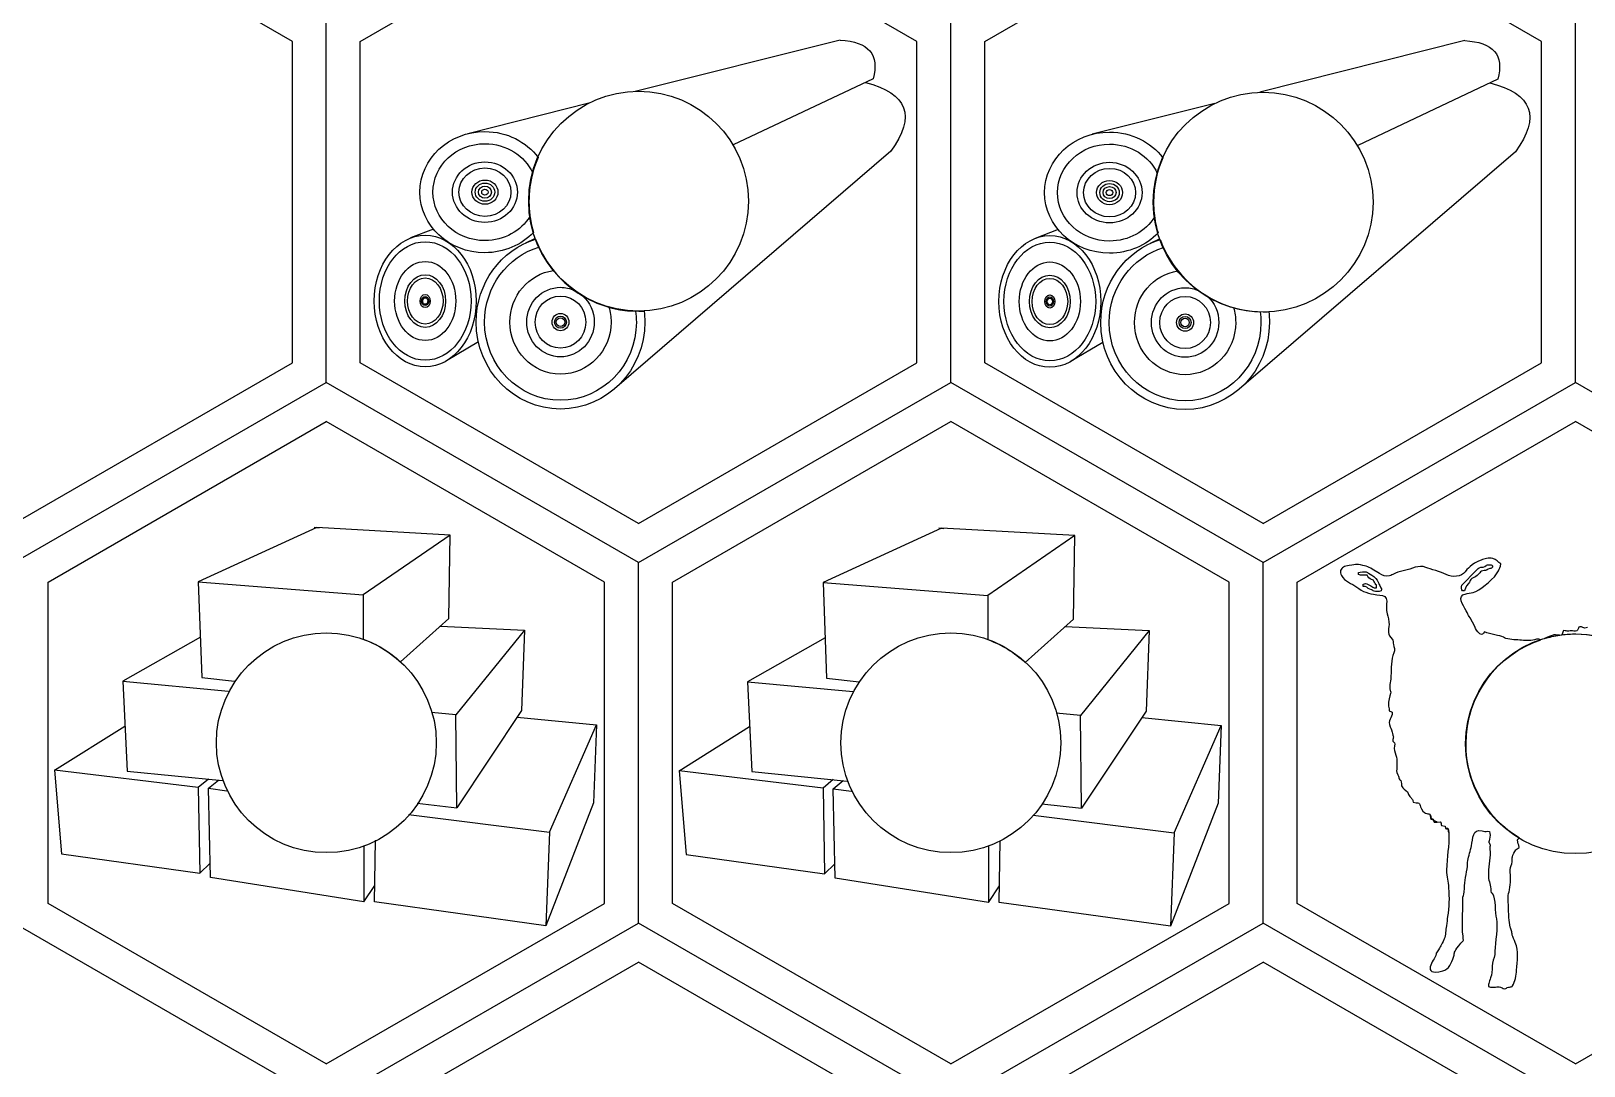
# Model space of a CAD drawing. Extents: x 0.1 to 20.7, y 0 to 17.9.
# Drawn here: x 4.2 to 11.97, y 4.67 to 9.85 of the extents above; entities that cross this region are included whole.
import ezdxf

# ---------------------------------------------------------------- set-up
doc = ezdxf.new("R2010")
doc.units = 0
doc.layers.add('Catan-Cuts&Scores', color=7, linetype='CONTINUOUS')

msp = doc.modelspace()

# ---------------------------------------------------------------- linework, layer by layer
at = {"layer": 'Catan-Cuts&Scores', "color": 1}
for points in [[(5.508756, 9.793957), (4.116264, 10.59791)], [(5.848779, 8.186043), (5.848779, 9.793953), (7.241272, 10.59791)], [(8.633764, 9.793957), (7.241272, 10.59791)], [(8.973788, 8.186043), (8.973788, 9.793953), (10.366279, 10.59791)], [(11.758772, 9.793957), (10.366279, 10.59791)], [(5.678768, 8.08789), (5.678768, 9.89211)], [(8.803775, 8.08789), (8.803775, 9.89211)], [(11.928783, 8.08789), (11.928783, 9.89211)], [(5.508756, 8.186043), (5.508756, 9.793953)], [(8.249464, 9.801154), (7.223846, 9.543232)], [(8.633764, 8.186043), (8.633764, 9.793953)], [(11.374886, 9.798882), (10.349268, 9.540961)], [(11.758772, 8.186043), (11.758772, 9.793953)], [(8.414513, 9.607307), (7.714307, 9.2765)], [(11.539933, 9.605036), (10.839728, 9.274228)], [(6.998556, 9.486579), (6.386075, 9.332551)], [(7.241272, 9.545), (7.241272, 9.545)], [(10.123976, 9.484307), (9.511496, 9.330279)], [(10.366279, 9.54), (10.366279, 9.54)], [(6.472476, 9.343369), (6.472476, 9.343369)], [(9.597897, 9.341099), (9.597897, 9.341099)], [(6.472476, 9.282717), (6.472476, 9.282717)], [(9.597897, 9.280444), (9.597897, 9.280444)], [(6.472476, 9.191744), (6.472476, 9.191744)], [(8.504039, 9.244917), (7.120438, 8.055343)], [(9.597897, 9.189472), (9.597897, 9.189472)], [(11.629461, 9.242646), (10.245858, 8.053071)], [(6.472476, 9.161421), (6.472476, 9.161421)], [(6.472476, 9.100772), (6.472476, 9.100772)], [(9.597897, 9.15915), (9.597897, 9.15915)], [(9.597897, 9.0985), (9.597897, 9.0985)], [(6.472476, 9.08561), (6.472476, 9.08561)], [(6.472476, 9.070449), (6.472476, 9.070449)], [(6.472476, 9.055288), (6.472476, 9.055288)], [(9.597897, 9.083339), (9.597897, 9.083339)], [(9.597897, 9.068178), (9.597897, 9.068178)], [(9.597897, 9.053015), (9.597897, 9.053015)], [(6.214772, 8.855157), (6.100543, 8.811028)], [(6.173631, 8.824775), (6.173631, 8.824775)], [(6.173631, 8.791815), (6.173631, 8.791815)], [(6.724425, 8.808839), (6.674906, 8.785444)], [(9.340193, 8.852886), (9.225964, 8.808756)], [(9.299051, 8.822504), (9.299051, 8.822504)], [(9.299051, 8.789543), (9.299051, 8.789543)], [(9.849846, 8.806567), (9.800326, 8.783174)], [(6.173631, 8.692929), (6.173631, 8.692929)], [(6.173631, 8.627004), (6.173631, 8.627004)], [(9.299051, 8.690657), (9.299051, 8.690657)], [(6.173631, 8.610524), (6.173631, 8.610524)], [(6.850433, 8.563721), (6.850433, 8.563721)], [(9.299051, 8.624732), (9.299051, 8.624732)], [(9.299051, 8.608251), (9.299051, 8.608251)], [(9.975854, 8.561449), (9.975854, 8.561449)], [(6.173631, 8.528122), (6.173631, 8.528122)], [(6.173631, 8.518236), (6.173631, 8.518236)], [(6.173631, 8.511642), (6.173631, 8.511642)], [(6.850433, 8.520212), (6.850433, 8.520212)], [(9.299051, 8.52585), (9.299051, 8.52585)], [(9.299051, 8.515964), (9.299051, 8.515964)], [(9.299051, 8.509369), (9.299051, 8.509369)], [(9.975854, 8.51794), (9.975854, 8.51794)], [(6.850433, 8.433193), (6.850433, 8.433193)], [(6.850433, 8.420138), (6.850433, 8.420138)], [(6.850433, 8.41144), (6.850433, 8.41144)], [(7.09311, 8.464157), (7.09311, 8.464157)], [(7.226519, 8.443839), (7.226519, 8.443839)], [(7.269047, 8.444232), (7.269047, 8.444232)], [(9.975854, 8.430921), (9.975854, 8.430921)], [(9.975854, 8.417867), (9.975854, 8.417867)], [(9.975854, 8.409169), (9.975854, 8.409169)], [(10.218532, 8.461886), (10.218532, 8.461886)], [(10.35194, 8.441567), (10.35194, 8.441567)], [(10.394468, 8.441961), (10.394468, 8.441961)], [(6.439532, 8.290586), (6.280181, 8.195638)], [(9.564953, 8.288315), (9.405603, 8.193367)], [(4.116264, 7.38209), (5.508756, 8.186043)], [(7.241272, 7.38209), (5.848779, 8.186043)], [(7.241272, 7.38209), (8.633764, 8.186043)], [(10.366279, 7.38209), (8.973788, 8.186043)], [(10.366279, 7.38209), (11.758772, 8.186043)], [(4.116264, 7.185779), (5.678768, 8.08789)], [(7.241272, 7.185779), (5.678768, 8.08789)], [(7.241272, 7.185779), (8.803775, 8.08789)], [(10.366279, 7.185779), (8.803775, 8.08789)], [(10.366279, 7.185779), (11.928783, 8.08789)], [(13.491288, 7.185775), (11.928783, 8.087886)], [(4.286275, 5.479713), (4.286275, 7.087622), (5.678768, 7.891579)], [(7.07126, 7.087626), (5.678768, 7.891579)], [(7.411283, 5.479713), (7.411283, 7.087622), (8.803775, 7.891579)], [(10.196268, 7.087626), (8.803775, 7.891579)], [(10.536292, 5.479708), (10.536292, 7.087618), (11.928783, 7.891575)], [(13.321275, 7.087622), (11.928783, 7.891575)], [(6.298732, 7.323626), (5.630685, 7.361438), (5.038268, 7.089539), (5.056272, 6.61056)], [(5.618083, 7.36324), (5.643292, 7.359637)], [(6.291528, 6.905867), (6.298732, 7.323626), (5.862968, 7.024713), (5.862968, 6.80291)], [(9.424464, 7.320697), (8.756417, 7.358508), (8.164, 7.08661), (8.182004, 6.607631)], [(8.743815, 7.360311), (8.769024, 7.356708)], [(9.41726, 6.902938), (9.424464, 7.320697), (8.988701, 7.021783), (8.988701, 6.799981)], [(7.241272, 5.38156), (7.241272, 7.185779)], [(10.366279, 5.38156), (10.366279, 7.185779)], [(10.947968, 7.130807), (10.912362, 7.152874)], [(5.038268, 7.089539), (5.862968, 7.024713)], [(7.07126, 5.479713), (7.07126, 7.087622)], [(8.164, 7.08661), (8.988701, 7.021783)], [(10.196268, 5.479713), (10.196268, 7.087622)], [(10.843626, 7.125914), (10.844063, 7.135528)], [(10.866142, 7.066886), (10.867039, 7.077901)], [(10.886386, 7.122721), (10.886386, 7.122721)], [(10.926406, 7.080929), (10.922803, 7.087272)], [(10.908646, 7.04989), (10.892339, 7.056103)], [(11.36339, 7.043626), (11.36339, 7.043626)], [(6.049822, 6.688536), (6.291528, 6.905867), (6.291528, 6.905867)], [(6.249725, 6.868279), (6.669669, 6.848244), (6.327543, 6.423288)], [(6.669669, 6.848244), (6.655264, 6.444897), (6.331142, 5.958717)], [(9.175556, 6.685607), (9.41726, 6.902938), (9.41726, 6.902938)], [(9.375457, 6.86535), (9.795401, 6.845315), (9.453275, 6.420358)], [(9.795401, 6.845315), (9.780996, 6.441968), (9.456874, 5.955788)], [(11.425157, 6.865586), (11.402028, 6.909775)], [(11.869697, 6.844975), (11.860869, 6.824149)], [(5.048693, 6.812217), (4.660122, 6.592551), (4.681732, 6.142382), (5.159326, 6.095075)], [(5.678768, 6.833669), (5.678768, 6.833669)], [(8.174425, 6.809288), (7.785854, 6.589622), (7.807464, 6.139453), (8.28506, 6.092146)], [(8.803775, 6.833669), (8.803775, 6.833669)], [(11.850032, 6.822622), (11.850032, 6.822622)], [(11.928783, 6.828669), (11.928783, 6.828669)], [(5.056272, 6.61056), (5.218732, 6.592425)], [(8.182004, 6.607631), (8.344464, 6.589496)], [(4.660122, 6.592551), (5.188961, 6.542661)], [(7.785854, 6.589622), (8.314693, 6.539732)], [(6.633654, 6.412485), (7.029803, 6.372869), (7.015397, 5.983925), (6.777708, 5.368094), (5.92059, 5.486937), (5.925457, 5.795783)], [(6.089751, 5.92415), (6.795717, 5.836268), (7.029803, 6.372869)], [(6.133114, 5.980815), (6.331142, 5.958717), (6.327543, 6.423288), (6.20491, 6.434768)], [(9.759386, 6.409556), (10.155536, 6.36994), (10.141131, 5.980996), (9.90344, 5.365165), (9.046322, 5.484008), (9.051189, 5.792854)], [(9.258846, 5.977886), (9.456874, 5.955788), (9.453275, 6.420358), (9.330642, 6.431839)], [(4.317996, 6.145985), (4.670925, 6.367464)], [(7.443728, 6.143056), (7.796657, 6.364536)], [(9.215485, 5.921221), (9.921449, 5.833339), (10.155536, 6.36994)], [(5.038264, 6.059551), (4.317996, 6.145985), (4.354008, 5.728228), (5.045464, 5.630992)], [(8.163996, 6.056622), (7.443728, 6.143056), (7.47974, 5.725299), (8.171197, 5.628063)], [(5.08861, 6.102079), (5.038264, 6.059551), (5.045464, 5.630992), (5.097744, 5.681369)], [(5.088681, 6.055953), (5.139603, 6.097028)], [(8.214343, 6.09915), (8.163996, 6.056622), (8.171197, 5.628063), (8.223476, 5.67844)], [(8.214414, 6.053024), (8.265335, 6.094099)], [(5.866571, 5.486938), (5.099485, 5.609386), (5.088681, 6.055953), (5.181256, 6.043953)], [(8.992303, 5.484008), (8.225217, 5.606457), (8.214414, 6.053024), (8.306988, 6.041024)], [(11.202303, 5.922178), (11.202303, 5.922178)], [(11.202303, 5.922178), (11.203367, 5.904174)], [(6.795717, 5.836268), (6.777708, 5.368094)], [(9.921449, 5.833339), (9.90344, 5.365165)], [(11.221524, 5.886944), (11.236929, 5.885704), (11.236929, 5.885704)], [(11.236929, 5.885704), (11.25356, 5.888303)], [(11.258697, 5.870433), (11.277835, 5.866901), (11.278929, 5.854504)], [(11.278929, 5.854504), (11.28315, 5.852631)], [(11.292972, 5.852633), (11.294985, 5.834618)], [(11.294985, 5.834618), (11.292972, 5.852633)], [(11.294985, 5.834618), (11.294985, 5.834618)], [(5.866571, 5.769933), (5.866571, 5.486938), (5.921893, 5.569749)], [(8.992303, 5.767004), (8.992303, 5.484008), (9.047626, 5.566819)], [(5.678768, 4.67576), (4.286275, 5.479713)], [(5.678768, 4.67576), (7.07126, 5.479712)], [(8.803775, 4.67576), (7.411283, 5.479713)], [(8.803775, 4.67576), (10.196268, 5.479712)], [(11.928783, 4.675756), (10.536292, 5.479708)], [(11.363307, 5.371444), (11.364756, 5.499811)], [(11.595646, 5.409075), (11.592075, 5.502843)], [(11.928783, 4.675756), (13.321275, 5.479708)], [(5.678768, 4.479449), (4.116264, 5.38156)], [(5.678768, 4.479449), (7.241272, 5.38156)], [(8.803775, 4.479449), (7.241272, 5.38156)], [(8.803775, 4.479449), (10.366279, 5.38156)], [(11.928783, 4.479444), (10.366279, 5.381556)], [(5.848779, 2.773382), (5.848779, 4.381292), (7.241272, 5.185249)], [(8.633764, 4.381296), (7.241272, 5.185249)], [(8.973788, 2.773382), (8.973788, 4.381292), (10.366279, 5.185249)], [(11.758772, 4.381296), (10.366279, 5.185249)]]:
    msp.add_lwpolyline(points, dxfattribs=at)
for points in [[(8.249464, 9.801154), (8.393225, 9.79341), (8.448244, 9.728792), (8.414513, 9.607307)], [(11.374886, 9.798882), (11.518646, 9.791138), (11.573665, 9.726519), (11.539933, 9.605036)], [(8.37609, 9.589157), (8.588013, 9.535213), (8.630661, 9.420468), (8.504039, 9.244917)], [(11.501513, 9.586886), (11.713433, 9.53294), (11.756083, 9.418197), (11.629461, 9.242646)], [(6.691272, 8.995), (6.691272, 9.298756), (6.937515, 9.545), (7.241272, 9.545)], [(7.241272, 9.545), (7.545028, 9.545), (7.791272, 9.298756), (7.791272, 8.995)], [(9.816279, 8.99), (9.816279, 9.293756), (10.062524, 9.54), (10.366279, 9.54)], [(10.366279, 9.54), (10.670036, 9.54), (10.916279, 9.293756), (10.916279, 8.99)], [(6.14726, 9.040126), (6.14726, 9.207599), (6.292867, 9.343369), (6.472476, 9.343369)], [(6.472476, 9.343369), (6.582567, 9.343369), (6.679869, 9.292358), (6.738713, 9.214307)], [(9.272681, 9.037854), (9.272681, 9.205326), (9.418287, 9.341099), (9.597897, 9.341099)], [(9.597897, 9.341099), (9.707987, 9.341099), (9.805292, 9.290086), (9.864133, 9.212036)], [(6.212303, 9.040126), (6.212303, 9.174103), (6.328788, 9.282717), (6.472476, 9.282717)], [(6.472476, 9.282717), (6.579485, 9.282717), (6.67139, 9.222476), (6.71135, 9.13639)], [(9.337725, 9.037854), (9.337725, 9.171831), (9.454208, 9.280444), (9.597897, 9.280444)], [(9.597897, 9.280444), (9.704906, 9.280444), (9.796811, 9.220204), (9.836772, 9.134118)], [(6.309869, 9.040126), (6.309869, 9.123862), (6.382674, 9.191744), (6.472476, 9.191744)], [(6.472476, 9.191744), (6.562288, 9.191744), (6.63509, 9.123862), (6.63509, 9.040126)], [(6.738713, 9.214307), (6.709071, 9.14674), (6.692586, 9.072094), (6.692586, 8.993586)], [(9.435292, 9.037854), (9.435292, 9.12159), (9.508094, 9.189472), (9.597897, 9.189472)], [(9.597897, 9.189472), (9.687708, 9.189472), (9.760513, 9.12159), (9.760513, 9.037854)], [(9.864133, 9.212036), (9.834492, 9.144468), (9.818008, 9.069822), (9.818008, 8.991315)], [(6.342393, 9.040126), (6.342393, 9.107114), (6.400631, 9.161421), (6.472476, 9.161421)], [(6.407433, 9.040126), (6.407433, 9.073618), (6.436556, 9.100772), (6.472476, 9.100772)], [(6.472476, 9.161421), (6.544322, 9.161421), (6.602567, 9.107114), (6.602567, 9.040126)], [(6.472476, 9.100772), (6.508401, 9.100772), (6.537519, 9.073618), (6.537519, 9.040126)], [(6.71135, 9.13639), (6.699138, 9.090846), (6.692586, 9.042985), (6.692586, 8.993586)], [(9.467815, 9.037854), (9.467815, 9.104843), (9.526051, 9.15915), (9.597897, 9.15915)], [(9.532854, 9.037854), (9.532854, 9.071346), (9.561976, 9.0985), (9.597897, 9.0985)], [(9.597897, 9.15915), (9.669744, 9.15915), (9.727987, 9.104843), (9.727987, 9.037854)], [(9.597897, 9.0985), (9.633822, 9.0985), (9.66294, 9.071346), (9.66294, 9.037854)], [(9.836772, 9.134118), (9.82456, 9.088575), (9.818008, 9.040713), (9.818008, 8.991315)], [(6.472476, 8.736878), (6.292867, 8.736878), (6.14726, 8.87265), (6.14726, 9.040126)], [(6.472476, 8.797528), (6.328788, 8.797528), (6.212303, 8.906142), (6.212303, 9.040126)], [(6.472476, 8.8885), (6.382674, 8.8885), (6.309869, 8.956386), (6.309869, 9.040126)], [(6.472476, 8.918826), (6.400631, 8.918826), (6.342393, 8.973133), (6.342393, 9.040126)], [(6.472476, 8.979476), (6.436556, 8.979476), (6.407433, 9.006631), (6.407433, 9.040126)], [(6.423693, 9.040126), (6.423693, 9.065244), (6.445536, 9.08561), (6.472476, 9.08561)], [(6.472476, 8.994637), (6.445536, 8.994637), (6.423693, 9.015004), (6.423693, 9.040126)], [(6.439957, 9.040126), (6.439957, 9.056874), (6.454519, 9.070449), (6.472476, 9.070449)], [(6.472476, 9.009799), (6.454519, 9.009799), (6.439957, 9.023374), (6.439957, 9.040126)], [(6.456217, 9.040126), (6.456217, 9.048496), (6.463496, 9.055288), (6.472476, 9.055288)], [(6.472476, 9.024964), (6.463496, 9.024964), (6.456217, 9.031749), (6.456217, 9.040126)], [(6.472476, 9.08561), (6.499421, 9.08561), (6.521264, 9.065244), (6.521264, 9.040126)], [(6.472476, 9.070449), (6.49044, 9.070449), (6.505004, 9.056874), (6.505004, 9.040126)], [(6.472476, 9.055288), (6.481461, 9.055288), (6.48874, 9.048496), (6.48874, 9.040126)], [(6.63509, 9.040126), (6.63509, 8.956386), (6.562288, 8.8885), (6.472476, 8.8885)], [(6.602567, 9.040126), (6.602567, 8.973133), (6.544322, 8.918826), (6.472476, 8.918826)], [(6.537519, 9.040126), (6.537519, 9.006631), (6.508401, 8.979476), (6.472476, 8.979476)], [(6.521264, 9.040126), (6.521264, 9.015004), (6.499421, 8.994637), (6.472476, 8.994637)], [(6.505004, 9.040126), (6.505004, 9.023374), (6.49044, 9.009799), (6.472476, 9.009799)], [(6.48874, 9.040126), (6.48874, 9.031749), (6.481461, 9.024964), (6.472476, 9.024964)], [(9.597897, 8.734607), (9.418287, 8.734607), (9.272681, 8.870378), (9.272681, 9.037854)], [(9.597897, 8.795256), (9.454208, 8.795256), (9.337725, 8.903869), (9.337725, 9.037854)], [(9.597897, 8.886228), (9.508094, 8.886228), (9.435292, 8.954114), (9.435292, 9.037854)], [(9.597897, 8.916556), (9.526051, 8.916556), (9.467815, 8.970863), (9.467815, 9.037854)], [(9.597897, 8.977204), (9.561976, 8.977204), (9.532854, 9.004358), (9.532854, 9.037854)], [(9.549114, 9.037854), (9.549114, 9.062972), (9.570957, 9.083339), (9.597897, 9.083339)], [(9.597897, 8.992367), (9.570957, 8.992367), (9.549114, 9.012732), (9.549114, 9.037854)], [(9.565378, 9.037854), (9.565378, 9.054603), (9.57994, 9.068178), (9.597897, 9.068178)], [(9.597897, 9.007528), (9.57994, 9.007528), (9.565378, 9.021103), (9.565378, 9.037854)], [(9.581637, 9.037854), (9.581637, 9.046225), (9.588917, 9.053015), (9.597897, 9.053015)], [(9.597897, 9.022693), (9.588917, 9.022693), (9.581637, 9.029476), (9.581637, 9.037854)], [(9.597897, 9.083339), (9.624843, 9.083339), (9.646685, 9.062972), (9.646685, 9.037854)], [(9.597897, 9.068178), (9.615863, 9.068178), (9.630425, 9.054603), (9.630425, 9.037854)], [(9.597897, 9.053015), (9.606882, 9.053015), (9.614161, 9.046225), (9.614161, 9.037854)], [(9.760513, 9.037854), (9.760513, 8.954114), (9.687708, 8.886228), (9.597897, 8.886228)], [(9.727987, 9.037854), (9.727987, 8.970863), (9.669744, 8.916556), (9.597897, 8.916556)], [(9.66294, 9.037854), (9.66294, 9.004358), (9.633822, 8.977204), (9.597897, 8.977204)], [(9.646685, 9.037854), (9.646685, 9.012732), (9.624843, 8.992367), (9.597897, 8.992367)], [(9.630425, 9.037854), (9.630425, 9.021103), (9.615863, 9.007528), (9.597897, 9.007528)], [(9.614161, 9.037854), (9.614161, 9.029476), (9.606882, 9.022693), (9.597897, 9.022693)], [(7.241272, 8.445), (6.937515, 8.445), (6.691272, 8.691244), (6.691272, 8.995)], [(6.692586, 8.993586), (6.692586, 8.93956), (6.700414, 8.887367), (6.714933, 8.838039)], [(6.692586, 8.993586), (6.692586, 8.968146), (6.694354, 8.943118), (6.697697, 8.918594)], [(7.791272, 8.995), (7.791272, 8.691244), (7.545028, 8.445), (7.241272, 8.445)], [(10.366279, 8.44), (10.062524, 8.44), (9.816279, 8.686244), (9.816279, 8.99)], [(9.818008, 8.991315), (9.818008, 8.937288), (9.825835, 8.885094), (9.840354, 8.835768)], [(9.818008, 8.991315), (9.818008, 8.965874), (9.819775, 8.940846), (9.823118, 8.916322)], [(10.916279, 8.99), (10.916279, 8.686244), (10.670036, 8.44), (10.366279, 8.44)], [(6.697697, 8.918594), (6.652674, 8.846213), (6.568678, 8.797528), (6.472476, 8.797528)], [(9.823118, 8.916322), (9.778094, 8.84394), (9.694099, 8.795256), (9.597897, 8.795256)], [(5.918728, 8.495161), (5.918728, 8.677204), (6.03285, 8.824775), (6.173631, 8.824775)], [(5.944221, 8.495161), (5.944221, 8.658996), (6.046929, 8.791815), (6.173631, 8.791815)], [(6.173631, 8.824775), (6.314406, 8.824775), (6.428528, 8.677204), (6.428528, 8.495161)], [(6.173631, 8.791815), (6.300326, 8.791815), (6.403039, 8.658996), (6.403039, 8.495161)], [(6.428532, 8.389685), (6.428532, 8.585169), (6.553551, 8.750536), (6.725631, 8.805414)], [(6.714933, 8.838039), (6.655382, 8.775961), (6.568831, 8.736878), (6.472476, 8.736878)], [(6.725631, 8.805414), (6.802485, 8.594326), (7.004929, 8.443586), (7.242586, 8.443586)], [(9.04415, 8.49289), (9.04415, 8.674933), (9.158272, 8.822504), (9.299051, 8.822504)], [(9.069642, 8.49289), (9.069642, 8.656725), (9.17235, 8.789543), (9.299051, 8.789543)], [(9.299051, 8.822504), (9.439826, 8.822504), (9.553949, 8.674933), (9.553949, 8.49289)], [(9.299051, 8.789543), (9.425749, 8.789543), (9.528461, 8.656725), (9.528461, 8.49289)], [(9.553953, 8.387414), (9.553953, 8.582897), (9.678972, 8.748264), (9.851051, 8.803142)], [(9.840354, 8.835768), (9.780803, 8.773689), (9.694251, 8.734607), (9.597897, 8.734607)], [(9.851051, 8.803142), (9.927906, 8.592056), (10.13035, 8.441315), (10.368008, 8.441315)], [(6.470721, 8.389685), (6.470721, 8.567154), (6.585217, 8.717024), (6.742178, 8.765086)], [(6.742178, 8.765086), (6.826839, 8.579988), (7.011165, 8.450015), (7.226519, 8.443839)], [(9.596142, 8.387414), (9.596142, 8.564882), (9.710638, 8.714751), (9.867599, 8.762815)], [(9.867599, 8.762815), (9.95226, 8.577717), (10.136586, 8.447744), (10.35194, 8.441567)], [(6.020689, 8.495161), (6.020689, 8.604382), (6.089161, 8.692929), (6.173631, 8.692929)], [(6.071669, 8.495161), (6.071669, 8.567976), (6.117315, 8.627004), (6.173631, 8.627004)], [(6.173631, 8.692929), (6.258094, 8.692929), (6.326567, 8.604382), (6.326567, 8.495161)], [(6.173631, 8.627004), (6.22994, 8.627004), (6.275586, 8.567976), (6.275586, 8.495161)], [(6.597292, 8.389685), (6.597292, 8.521331), (6.691792, 8.630197), (6.814646, 8.648126)], [(6.814646, 8.648126), (6.88526, 8.560768), (6.982043, 8.495453), (7.09311, 8.464157)], [(9.14611, 8.49289), (9.14611, 8.60211), (9.214583, 8.690657), (9.299051, 8.690657)], [(9.299051, 8.690657), (9.383515, 8.690657), (9.451987, 8.60211), (9.451987, 8.49289)], [(9.722713, 8.387414), (9.722713, 8.51906), (9.817213, 8.627925), (9.940067, 8.645854)], [(9.940067, 8.645854), (10.010681, 8.558496), (10.107464, 8.493181), (10.218532, 8.461886)], [(6.084414, 8.495161), (6.084414, 8.558874), (6.124358, 8.610524), (6.173631, 8.610524)], [(6.173631, 8.610524), (6.222897, 8.610524), (6.262843, 8.558874), (6.262843, 8.495161)], [(6.681674, 8.389685), (6.681674, 8.485803), (6.757232, 8.563721), (6.850433, 8.563721)], [(6.850433, 8.563721), (6.874992, 8.563721), (6.898319, 8.558307), (6.919367, 8.548579)], [(6.919367, 8.548579), (6.932886, 8.538744), (6.946869, 8.529508), (6.961279, 8.520914)], [(9.19709, 8.49289), (9.19709, 8.565704), (9.242736, 8.624732), (9.299051, 8.624732)], [(9.209835, 8.49289), (9.209835, 8.556603), (9.249779, 8.608251), (9.299051, 8.608251)], [(9.299051, 8.624732), (9.355363, 8.624732), (9.401008, 8.565704), (9.401008, 8.49289)], [(9.299051, 8.608251), (9.348319, 8.608251), (9.388264, 8.556603), (9.388264, 8.49289)], [(9.807094, 8.387414), (9.807094, 8.483532), (9.882654, 8.561449), (9.975854, 8.561449)], [(9.975854, 8.561449), (10.000414, 8.561449), (10.02374, 8.556036), (10.044788, 8.546307)], [(6.173631, 8.165547), (6.03285, 8.165547), (5.918728, 8.313118), (5.918728, 8.495161)], [(6.173631, 8.198508), (6.046929, 8.198508), (5.944221, 8.331322), (5.944221, 8.495161)], [(6.173631, 8.297393), (6.089161, 8.297393), (6.020689, 8.385938), (6.020689, 8.495161)], [(6.173631, 8.363319), (6.117315, 8.363319), (6.071669, 8.422343), (6.071669, 8.495161)], [(6.173631, 8.379799), (6.124358, 8.379799), (6.084414, 8.431444), (6.084414, 8.495161)], [(6.148137, 8.495161), (6.148137, 8.513363), (6.159551, 8.528122), (6.173631, 8.528122)], [(6.173631, 8.462201), (6.159551, 8.462201), (6.148137, 8.476957), (6.148137, 8.495161)], [(6.155783, 8.495161), (6.155783, 8.507901), (6.163775, 8.518236), (6.173631, 8.518236)], [(6.173631, 8.472086), (6.163775, 8.472086), (6.155783, 8.482417), (6.155783, 8.495161)], [(6.160886, 8.495161), (6.160886, 8.504264), (6.16659, 8.511642), (6.173631, 8.511642)], [(6.173631, 8.478678), (6.16659, 8.478678), (6.160886, 8.48606), (6.160886, 8.495161)], [(6.173631, 8.528122), (6.187704, 8.528122), (6.199118, 8.513363), (6.199118, 8.495161)], [(6.173631, 8.518236), (6.183485, 8.518236), (6.191472, 8.507901), (6.191472, 8.495161)], [(6.173631, 8.511642), (6.180665, 8.511642), (6.186369, 8.504264), (6.186369, 8.495161)], [(6.428528, 8.495161), (6.428528, 8.313118), (6.314406, 8.165547), (6.173631, 8.165547)], [(6.403039, 8.495161), (6.403039, 8.331322), (6.300326, 8.198508), (6.173631, 8.198508)], [(6.326567, 8.495161), (6.326567, 8.385938), (6.258094, 8.297393), (6.173631, 8.297393)], [(6.275586, 8.495161), (6.275586, 8.422343), (6.22994, 8.363319), (6.173631, 8.363319)], [(6.262843, 8.495161), (6.262843, 8.431444), (6.222897, 8.379799), (6.173631, 8.379799)], [(6.199118, 8.495161), (6.199118, 8.476957), (6.187704, 8.462201), (6.173631, 8.462201)], [(6.191472, 8.495161), (6.191472, 8.482417), (6.183485, 8.472086), (6.173631, 8.472086)], [(6.186369, 8.495161), (6.186369, 8.48606), (6.180665, 8.478678), (6.173631, 8.478678)], [(6.723867, 8.389685), (6.723867, 8.461775), (6.780532, 8.520212), (6.850433, 8.520212)], [(6.850433, 8.520212), (6.920339, 8.520212), (6.977004, 8.461775), (6.977004, 8.389685)], [(6.961279, 8.520914), (6.996768, 8.489008), (7.019197, 8.442051), (7.019197, 8.389685)], [(9.299051, 8.163275), (9.158272, 8.163275), (9.04415, 8.310846), (9.04415, 8.49289)], [(9.299051, 8.196236), (9.17235, 8.196236), (9.069642, 8.329051), (9.069642, 8.49289)], [(9.299051, 8.295122), (9.214583, 8.295122), (9.14611, 8.383665), (9.14611, 8.49289)], [(9.299051, 8.361047), (9.242736, 8.361047), (9.19709, 8.420071), (9.19709, 8.49289)], [(9.299051, 8.377528), (9.249779, 8.377528), (9.209835, 8.429174), (9.209835, 8.49289)], [(9.27356, 8.49289), (9.27356, 8.51109), (9.284972, 8.52585), (9.299051, 8.52585)], [(9.299051, 8.459929), (9.284972, 8.459929), (9.27356, 8.474685), (9.27356, 8.49289)], [(9.281204, 8.49289), (9.281204, 8.505631), (9.289197, 8.515964), (9.299051, 8.515964)], [(9.299051, 8.469815), (9.289197, 8.469815), (9.281204, 8.480146), (9.281204, 8.49289)], [(9.286307, 8.49289), (9.286307, 8.501992), (9.292013, 8.509369), (9.299051, 8.509369)], [(9.299051, 8.476406), (9.292013, 8.476406), (9.286307, 8.483788), (9.286307, 8.49289)], [(9.299051, 8.52585), (9.313126, 8.52585), (9.324539, 8.51109), (9.324539, 8.49289)], [(9.299051, 8.515964), (9.308906, 8.515964), (9.316893, 8.505631), (9.316893, 8.49289)], [(9.299051, 8.509369), (9.306086, 8.509369), (9.311792, 8.501992), (9.311792, 8.49289)], [(9.553949, 8.49289), (9.553949, 8.310846), (9.439826, 8.163275), (9.299051, 8.163275)], [(9.528461, 8.49289), (9.528461, 8.329051), (9.425749, 8.196236), (9.299051, 8.196236)], [(9.451987, 8.49289), (9.451987, 8.383665), (9.383515, 8.295122), (9.299051, 8.295122)], [(9.401008, 8.49289), (9.401008, 8.420071), (9.355363, 8.361047), (9.299051, 8.361047)], [(9.388264, 8.49289), (9.388264, 8.429174), (9.348319, 8.377528), (9.299051, 8.377528)], [(9.324539, 8.49289), (9.324539, 8.474685), (9.313126, 8.459929), (9.299051, 8.459929)], [(9.316893, 8.49289), (9.316893, 8.480146), (9.308906, 8.469815), (9.299051, 8.469815)], [(9.311792, 8.49289), (9.311792, 8.483788), (9.306086, 8.476406), (9.299051, 8.476406)], [(9.849288, 8.387414), (9.849288, 8.459504), (9.905953, 8.51794), (9.975854, 8.51794)], [(9.975854, 8.51794), (10.04576, 8.51794), (10.102425, 8.459504), (10.102425, 8.387414)], [(10.044788, 8.546307), (10.058307, 8.536472), (10.072292, 8.527236), (10.086701, 8.518642)], [(10.086701, 8.518642), (10.122189, 8.486736), (10.144618, 8.439779), (10.144618, 8.387414)], [(6.808244, 8.389685), (6.808244, 8.413713), (6.827133, 8.433193), (6.850433, 8.433193)], [(6.820897, 8.389685), (6.820897, 8.406504), (6.834126, 8.420138), (6.850433, 8.420138)], [(6.829339, 8.389685), (6.829339, 8.401697), (6.838783, 8.41144), (6.850433, 8.41144)], [(6.850433, 8.433193), (6.873736, 8.433193), (6.892631, 8.413713), (6.892631, 8.389685)], [(6.850433, 8.420138), (6.866744, 8.420138), (6.879968, 8.406504), (6.879968, 8.389685)], [(6.850433, 8.41144), (6.862086, 8.41144), (6.871528, 8.401697), (6.871528, 8.389685)], [(7.09311, 8.464157), (7.099914, 8.440556), (7.103579, 8.415563), (7.103579, 8.389685)], [(7.226519, 8.443839), (7.228893, 8.426138), (7.23015, 8.408062), (7.23015, 8.389685)], [(7.242586, 8.443586), (7.251461, 8.443586), (7.260275, 8.443815), (7.269047, 8.444232)], [(7.269047, 8.444232), (7.271212, 8.426362), (7.272343, 8.408161), (7.272343, 8.389685)], [(9.933665, 8.387414), (9.933665, 8.41144), (9.952556, 8.430921), (9.975854, 8.430921)], [(9.946319, 8.387414), (9.946319, 8.404232), (9.959547, 8.417867), (9.975854, 8.417867)], [(9.95476, 8.387414), (9.95476, 8.399425), (9.964204, 8.409169), (9.975854, 8.409169)], [(9.975854, 8.430921), (9.999157, 8.430921), (10.018051, 8.41144), (10.018051, 8.387414)], [(9.975854, 8.417867), (9.992165, 8.417867), (10.00539, 8.404232), (10.00539, 8.387414)], [(9.975854, 8.409169), (9.987508, 8.409169), (9.996949, 8.399425), (9.996949, 8.387414)], [(10.218532, 8.461886), (10.225335, 8.438283), (10.229, 8.413292), (10.229, 8.387414)], [(10.35194, 8.441567), (10.354315, 8.423867), (10.355571, 8.405792), (10.355571, 8.387414)], [(10.368008, 8.441315), (10.376882, 8.441315), (10.385697, 8.441543), (10.394468, 8.441961)], [(10.394468, 8.441961), (10.396633, 8.42409), (10.397764, 8.40589), (10.397764, 8.387414)], [(6.850433, 7.954594), (6.617421, 7.954594), (6.428532, 8.14939), (6.428532, 8.389685)], [(6.850433, 7.998107), (6.640725, 7.998107), (6.470721, 8.173421), (6.470721, 8.389685)], [(6.850433, 8.128631), (6.710631, 8.128631), (6.597292, 8.245508), (6.597292, 8.389685)], [(6.850433, 8.215646), (6.757232, 8.215646), (6.681674, 8.293567), (6.681674, 8.389685)], [(6.850433, 8.259157), (6.780532, 8.259157), (6.723867, 8.317594), (6.723867, 8.389685)], [(6.850433, 8.346178), (6.827133, 8.346178), (6.808244, 8.365657), (6.808244, 8.389685)], [(6.850433, 8.359228), (6.834126, 8.359228), (6.820897, 8.372867), (6.820897, 8.389685)], [(6.850433, 8.367933), (6.838783, 8.367933), (6.829339, 8.377669), (6.829339, 8.389685)], [(7.272343, 8.389685), (7.272343, 8.14939), (7.083444, 7.954594), (6.850433, 7.954594)], [(7.23015, 8.389685), (7.23015, 8.173421), (7.060146, 7.998107), (6.850433, 7.998107)], [(7.103579, 8.389685), (7.103579, 8.245508), (6.990244, 8.128631), (6.850433, 8.128631)], [(7.019197, 8.389685), (7.019197, 8.293567), (6.943642, 8.215646), (6.850433, 8.215646)], [(6.977004, 8.389685), (6.977004, 8.317594), (6.920339, 8.259157), (6.850433, 8.259157)], [(6.892631, 8.389685), (6.892631, 8.365657), (6.873736, 8.346178), (6.850433, 8.346178)], [(6.871528, 8.389685), (6.871528, 8.377669), (6.862086, 8.367933), (6.850433, 8.367933)], [(6.879968, 8.389685), (6.879968, 8.372867), (6.866744, 8.359228), (6.850433, 8.359228)], [(9.975854, 7.952322), (9.742843, 7.952322), (9.553953, 8.147118), (9.553953, 8.387414)], [(9.975854, 7.995835), (9.766146, 7.995835), (9.596142, 8.17115), (9.596142, 8.387414)], [(9.975854, 8.126358), (9.836051, 8.126358), (9.722713, 8.243236), (9.722713, 8.387414)], [(9.975854, 8.213374), (9.882654, 8.213374), (9.807094, 8.291296), (9.807094, 8.387414)], [(9.975854, 8.256886), (9.905953, 8.256886), (9.849288, 8.315322), (9.849288, 8.387414)], [(9.975854, 8.343906), (9.952556, 8.343906), (9.933665, 8.363386), (9.933665, 8.387414)], [(9.975854, 8.356957), (9.959547, 8.356957), (9.946319, 8.370594), (9.946319, 8.387414)], [(9.975854, 8.365661), (9.964204, 8.365661), (9.95476, 8.375397), (9.95476, 8.387414)], [(10.397764, 8.387414), (10.397764, 8.147118), (10.208867, 7.952322), (9.975854, 7.952322)], [(10.355571, 8.387414), (10.355571, 8.17115), (10.185567, 7.995835), (9.975854, 7.995835)], [(10.229, 8.387414), (10.229, 8.243236), (10.115665, 8.126358), (9.975854, 8.126358)], [(10.144618, 8.387414), (10.144618, 8.291296), (10.069062, 8.213374), (9.975854, 8.213374)], [(10.102425, 8.387414), (10.102425, 8.315322), (10.04576, 8.256886), (9.975854, 8.256886)], [(10.018051, 8.387414), (10.018051, 8.363386), (9.999157, 8.343906), (9.975854, 8.343906)], [(9.996949, 8.387414), (9.996949, 8.375397), (9.987508, 8.365661), (9.975854, 8.365661)], [(10.00539, 8.387414), (10.00539, 8.370594), (9.992165, 8.356957), (9.975854, 8.356957)], [(10.76776, 7.163496), (10.755315, 7.155697), (10.746528, 7.13856), (10.757981, 7.120378)], [(10.79611, 7.170681), (10.784251, 7.168433), (10.77641, 7.168917), (10.76776, 7.163496)], [(10.882071, 7.167335), (10.832917, 7.178563), (10.83761, 7.178551), (10.79611, 7.170681)], [(10.912362, 7.152874), (10.900987, 7.158835), (10.894272, 7.164543), (10.882071, 7.167335)], [(11.180464, 7.161736), (11.143807, 7.176815), (11.110319, 7.153339), (11.07359, 7.145906)], [(11.282339, 7.125839), (11.255131, 7.140363), (11.204929, 7.151674), (11.180464, 7.161736)], [(11.361279, 7.072854), (11.362933, 7.076964), (11.444532, 7.157843), (11.447556, 7.159378)], [(11.412669, 7.174886), (11.397363, 7.161251), (11.388367, 7.1565), (11.377012, 7.140161)], [(11.45706, 7.197807), (11.435953, 7.187704), (11.430331, 7.190614), (11.412669, 7.174886)], [(11.447556, 7.159378), (11.460421, 7.165906), (11.462244, 7.158292), (11.475637, 7.166515)], [(11.515882, 7.206142), (11.49515, 7.210744), (11.47265, 7.205268), (11.45706, 7.197807)], [(11.492279, 7.152893), (11.473051, 7.141296), (11.488131, 7.149268), (11.465326, 7.144807)], [(11.475637, 7.166515), (11.48876, 7.174575), (11.478208, 7.173933), (11.500114, 7.173944)], [(11.514938, 7.164339), (11.504803, 7.149567), (11.508189, 7.162492), (11.492279, 7.152893)], [(11.500114, 7.173944), (11.512133, 7.173949), (11.511637, 7.173438), (11.514938, 7.164339)], [(11.554996, 7.178783), (11.542807, 7.18689), (11.532146, 7.202532), (11.515882, 7.206142)], [(11.54324, 7.143713), (11.550015, 7.157476), (11.55444, 7.162331), (11.554996, 7.178783)], [(10.757981, 7.120378), (10.776197, 7.091444), (10.809039, 7.081331), (10.834654, 7.062374)], [(10.886386, 7.122721), (10.873217, 7.122717), (10.854788, 7.119839), (10.843626, 7.125914)], [(10.844063, 7.135528), (10.852335, 7.140654), (10.875331, 7.140103), (10.882008, 7.138685)], [(10.867039, 7.077901), (10.881468, 7.087004), (10.904657, 7.070378), (10.915311, 7.062985)], [(10.882008, 7.138685), (10.895669, 7.135788), (10.884556, 7.135867), (10.901221, 7.128414)], [(10.908669, 7.101178), (10.89885, 7.106204), (10.89161, 7.112094), (10.886386, 7.122721)], [(10.901221, 7.128414), (10.911633, 7.12376), (10.93165, 7.108292), (10.937472, 7.097953)], [(10.922803, 7.087272), (10.913732, 7.105961), (10.925728, 7.09244), (10.908669, 7.101178)], [(10.933232, 7.058933), (10.935461, 7.080362), (10.933563, 7.070204), (10.926406, 7.080929)], [(10.937472, 7.097953), (10.941867, 7.09015), (10.936536, 7.095504), (10.945543, 7.080322)], [(10.945543, 7.080322), (10.947362, 7.077264), (10.94806, 7.076603), (10.949944, 7.071678)], [(10.997906, 7.119288), (10.978496, 7.11489), (10.963228, 7.121397), (10.947968, 7.130807)], [(10.949944, 7.071678), (10.959532, 7.046614), (10.960232, 7.059131), (10.957654, 7.044303)], [(11.07359, 7.145906), (11.015157, 7.134075), (11.017953, 7.123826), (10.997906, 7.119288)], [(11.377012, 7.140161), (11.358536, 7.113567), (11.31215, 7.109925), (11.282339, 7.125839)], [(11.36339, 7.043626), (11.360208, 7.050563), (11.357374, 7.063146), (11.361279, 7.072854)], [(11.406174, 7.101358), (11.389043, 7.081013), (11.417201, 7.107815), (11.384539, 7.068622)], [(11.445461, 7.129268), (11.420208, 7.101547), (11.418749, 7.116296), (11.406174, 7.101358)], [(11.431272, 7.041213), (11.467519, 7.060863), (11.525449, 7.107575), (11.54324, 7.143713)], [(11.465326, 7.144807), (11.45444, 7.142678), (11.452532, 7.137024), (11.445461, 7.129268)], [(10.834654, 7.062374), (10.846622, 7.053513), (10.865421, 7.041279), (10.879453, 7.037414)], [(10.87626, 7.065536), (10.872981, 7.066225), (10.870878, 7.065536), (10.866142, 7.066886)], [(10.892339, 7.056103), (10.88415, 7.061756), (10.892381, 7.062133), (10.87626, 7.065536)], [(10.879453, 7.037414), (10.901681, 7.031292), (10.909433, 7.027736), (10.934914, 7.024728)], [(10.957654, 7.044303), (10.925992, 7.033397), (10.911369, 7.048567), (10.908646, 7.04989)], [(10.915311, 7.062985), (10.921914, 7.058401), (10.921346, 7.05861), (10.933232, 7.058933)], [(10.934914, 7.024728), (10.956858, 7.022137), (10.975487, 7.024869), (10.982367, 7.005421)], [(10.982367, 7.005421), (10.987386, 6.991236), (10.982369, 6.965244), (10.983728, 6.946476)], [(11.386461, 6.935272), (11.378079, 6.957893), (11.338311, 7.00574), (11.365343, 7.023792)], [(11.384539, 7.068622), (11.371039, 7.052425), (11.383071, 7.04326), (11.36339, 7.043626)], [(11.365343, 7.023792), (11.374914, 7.030181), (11.418481, 7.034279), (11.431272, 7.041213)], [(10.983728, 6.946476), (10.985803, 6.917787), (10.993485, 6.915772), (10.996047, 6.888268)], [(11.402028, 6.909775), (11.395796, 6.921094), (11.391693, 6.921154), (11.386461, 6.935272)], [(10.996047, 6.888268), (10.999154, 6.855015), (10.982637, 6.832528), (11.005094, 6.810086)], [(11.450579, 6.829461), (11.432897, 6.842492), (11.430657, 6.850749), (11.425157, 6.865586)], [(11.4745, 6.838472), (11.465678, 6.830886), (11.462968, 6.820322), (11.450579, 6.829461)], [(11.568256, 6.813193), (11.551749, 6.821086), (11.504204, 6.825174), (11.4745, 6.838472)], [(11.895369, 6.843161), (11.882508, 6.842307), (11.884461, 6.844949), (11.869697, 6.844975)], [(11.921826, 6.84305), (11.908401, 6.844228), (11.907043, 6.843932), (11.895369, 6.843161)], [(11.950532, 6.864629), (11.936307, 6.85835), (11.947693, 6.840786), (11.921826, 6.84305)], [(11.989728, 6.860574), (11.965386, 6.851893), (11.964961, 6.8674), (11.950532, 6.864629)], [(5.128768, 6.283669), (5.128768, 6.587425), (5.375013, 6.833669), (5.678768, 6.833669)], [(5.678768, 6.833669), (5.982524, 6.833669), (6.228768, 6.587425), (6.228768, 6.283669)], [(5.862968, 6.80291), (5.932981, 6.777504), (5.99635, 6.738268), (6.049822, 6.688536)], [(8.253775, 6.283669), (8.253775, 6.587425), (8.500019, 6.833669), (8.803775, 6.833669)], [(8.803775, 6.833669), (9.107532, 6.833669), (9.353775, 6.587425), (9.353775, 6.283669)], [(8.988701, 6.799981), (9.058712, 6.774575), (9.122083, 6.735339), (9.175556, 6.685607)], [(11.005094, 6.810086), (11.02735, 6.787846), (11.011444, 6.797008), (11.020369, 6.764897)], [(11.020369, 6.764897), (11.024425, 6.750311), (11.02661, 6.748626), (11.020744, 6.734661)], [(11.378783, 6.278669), (11.378783, 6.582425), (11.625028, 6.828669), (11.928783, 6.828669)], [(11.381472, 6.278633), (11.381472, 6.520775), (11.537949, 6.726369), (11.755303, 6.799811)], [(11.590204, 6.803331), (11.572957, 6.806075), (11.579346, 6.80789), (11.568256, 6.813193)], [(11.669665, 6.796556), (11.643968, 6.798138), (11.61665, 6.799131), (11.590204, 6.803331)], [(11.745369, 6.801665), (11.725826, 6.805363), (11.733674, 6.792603), (11.669665, 6.796556)], [(11.755303, 6.799811), (11.753036, 6.800015), (11.750303, 6.800732), (11.745369, 6.801665)], [(11.850032, 6.822622), (11.814386, 6.819485), (11.848717, 6.836933), (11.773556, 6.805583)], [(11.773556, 6.805583), (11.798358, 6.813004), (11.823893, 6.818736), (11.850032, 6.822622)], [(11.860869, 6.824149), (11.883988, 6.82711), (11.907551, 6.828644), (11.931472, 6.828644)], [(11.928783, 6.828669), (12.232539, 6.828669), (12.478783, 6.582425), (12.478783, 6.278669)], [(11.931472, 6.828644), (12.235228, 6.828644), (12.481472, 6.582401), (12.481472, 6.278644)], [(11.020744, 6.734661), (11.006225, 6.700094), (11.007181, 6.655567), (11.006, 6.618094)], [(11.006, 6.618094), (11.005457, 6.600822), (10.998047, 6.566882), (11.000307, 6.553094)], [(11.003775, 6.530481), (11.000118, 6.520062), (10.992204, 6.486369), (10.993331, 6.473901)], [(11.000307, 6.553094), (11.002386, 6.540378), (11.008032, 6.54259), (11.003775, 6.530481)], [(10.993331, 6.473901), (10.994079, 6.465626), (10.997047, 6.458433), (10.997433, 6.442933)], [(11.012193, 6.437292), (11.012987, 6.403835), (10.987449, 6.400369), (11.002485, 6.36276)], [(10.997433, 6.442933), (11.002433, 6.440571), (11.00694, 6.439835), (11.012193, 6.437292)], [(11.002485, 6.36276), (11.011067, 6.341307), (11.00776, 6.354607), (11.013961, 6.329756)], [(11.013961, 6.329756), (11.020618, 6.303056), (11.018272, 6.31985), (11.014807, 6.290992)], [(5.678768, 5.733669), (5.375013, 5.733669), (5.128768, 5.979914), (5.128768, 6.283669)], [(6.228768, 6.283669), (6.228768, 5.979914), (5.982524, 5.733669), (5.678768, 5.733669)], [(8.803775, 5.733669), (8.500019, 5.733669), (8.253775, 5.979914), (8.253775, 6.283669)], [(9.353775, 6.283669), (9.353775, 5.979914), (9.107532, 5.733669), (8.803775, 5.733669)], [(11.014807, 6.290992), (11.032996, 6.279826), (11.023826, 6.275981), (11.022646, 6.254878)], [(11.022646, 6.254878), (11.021985, 6.243079), (11.030382, 6.22565), (11.033749, 6.211296)], [(11.928783, 5.728669), (11.625028, 5.728669), (11.378783, 5.974914), (11.378783, 6.278669)], [(11.648275, 5.807079), (11.488417, 5.903288), (11.381472, 6.078464), (11.381472, 6.278633)], [(12.478783, 6.278669), (12.478783, 5.974914), (12.232539, 5.728669), (11.928783, 5.728669)], [(11.035843, 6.165275), (11.03741, 6.142311), (11.028787, 6.144708), (11.040732, 6.122551)], [(11.033749, 6.211296), (11.035764, 6.202697), (11.034949, 6.178362), (11.035843, 6.165275)], [(11.040732, 6.122551), (11.04639, 6.11206), (11.043678, 6.110575), (11.047165, 6.103019)], [(11.047165, 6.103019), (11.05211, 6.092315), (11.053528, 6.10156), (11.05659, 6.087803)], [(11.05659, 6.087803), (11.060401, 6.070681), (11.056646, 6.075987), (11.058315, 6.070067)], [(11.058315, 6.070067), (11.058567, 6.069165), (11.058862, 6.068367), (11.059185, 6.067536)], [(11.059185, 6.067536), (11.064807, 6.053133), (11.08006, 6.049406), (11.087985, 6.038362)], [(11.087985, 6.038362), (11.091992, 6.032775), (11.092468, 6.026796), (11.097468, 6.019056)], [(11.097468, 6.019056), (11.101728, 6.012472), (11.106015, 6.008783), (11.109244, 6.005039)], [(11.109244, 6.005039), (11.119536, 5.993103), (11.111661, 6.00094), (11.117249, 5.985846)], [(11.117249, 5.985846), (11.162485, 5.979378), (11.142228, 5.984126), (11.159012, 5.952528)], [(11.159012, 5.952528), (11.178571, 5.915701), (11.194878, 5.937079), (11.202303, 5.922178)], [(11.202303, 5.922178), (11.202728, 5.921519), (11.203326, 5.920654), (11.203515, 5.920165)], [(11.203515, 5.920165), (11.203326, 5.920654), (11.202728, 5.921519), (11.202303, 5.922178)], [(11.203367, 5.904174), (11.219968, 5.890957), (11.211914, 5.911397), (11.221524, 5.886944)], [(11.203515, 5.920165), (11.207626, 5.909689), (11.204303, 5.921417), (11.206713, 5.904013)], [(11.206713, 5.904013), (11.204303, 5.921417), (11.207626, 5.909689), (11.203515, 5.920165)], [(11.206713, 5.904013), (11.228429, 5.897382), (11.207788, 5.901378), (11.230685, 5.889708)], [(11.230685, 5.889708), (11.207788, 5.901378), (11.228429, 5.897382), (11.206713, 5.904013)], [(11.230685, 5.889708), (11.238075, 5.88594), (11.231646, 5.890917), (11.236929, 5.885704)], [(11.236929, 5.885704), (11.231646, 5.890917), (11.238075, 5.88594), (11.230685, 5.889708)], [(11.25356, 5.888303), (11.256197, 5.883732), (11.254614, 5.888103), (11.256843, 5.880485)], [(11.256843, 5.880485), (11.257772, 5.877315), (11.258204, 5.87326), (11.258697, 5.870433)], [(11.278929, 5.854504), (11.279985, 5.854657), (11.284914, 5.855343), (11.285638, 5.855217)], [(11.285638, 5.855217), (11.284914, 5.855342), (11.279985, 5.854657), (11.278929, 5.854504)], [(11.28315, 5.852631), (11.284472, 5.852492), (11.292071, 5.852561), (11.292972, 5.852633)], [(11.294985, 5.834618), (11.298661, 5.762846), (11.284961, 5.715083), (11.284339, 5.646882)], [(11.285638, 5.855217), (11.29094, 5.854288), (11.291708, 5.853354), (11.292972, 5.852633)], [(11.292972, 5.852633), (11.291708, 5.853354), (11.29094, 5.854287), (11.285638, 5.855217)], [(11.292972, 5.852633), (11.291921, 5.843051), (11.290697, 5.843189), (11.294985, 5.834618)], [(11.408803, 5.767708), (11.416221, 5.803154), (11.413674, 5.856839), (11.461964, 5.842382)], [(11.461964, 5.842382), (11.484981, 5.835492), (11.481062, 5.842271), (11.498225, 5.840287)], [(11.498225, 5.840287), (11.502906, 5.825208), (11.502343, 5.816874), (11.498607, 5.801674)], [(11.390751, 5.694704), (11.393985, 5.715835), (11.404056, 5.745008), (11.408803, 5.767708)], [(11.498607, 5.801674), (11.491751, 5.773775), (11.500083, 5.788764), (11.501685, 5.771476)], [(11.500008, 5.755819), (11.499897, 5.744674), (11.502393, 5.748056), (11.502208, 5.736728)], [(11.501685, 5.771476), (11.502839, 5.759036), (11.500142, 5.769575), (11.500008, 5.755819)], [(11.630453, 5.74709), (11.635107, 5.75135), (11.641067, 5.753626), (11.647315, 5.758938)], [(11.638646, 5.797764), (11.642607, 5.802414), (11.645717, 5.805335), (11.648275, 5.807079)], [(11.647315, 5.758938), (11.647004, 5.77889), (11.638886, 5.777547), (11.638646, 5.797764)], [(11.387244, 5.653421), (11.389835, 5.667661), (11.388678, 5.681154), (11.390751, 5.694704)], [(11.502208, 5.736728), (11.501575, 5.697369), (11.491354, 5.659788), (11.493751, 5.614783)], [(11.603221, 5.647024), (11.603468, 5.667803), (11.610603, 5.671131), (11.612161, 5.688594)], [(11.612161, 5.688594), (11.612882, 5.696685), (11.611567, 5.705225), (11.613633, 5.712972)], [(11.613633, 5.712972), (11.616094, 5.722221), (11.623015, 5.740283), (11.630453, 5.74709)], [(11.284339, 5.646882), (11.284013, 5.611133), (11.292822, 5.590579), (11.294693, 5.557118)], [(11.372701, 5.537854), (11.373917, 5.581339), (11.379586, 5.611299), (11.387244, 5.653421)], [(11.493751, 5.614783), (11.495279, 5.58606), (11.506208, 5.572579), (11.505697, 5.541244)], [(11.599461, 5.547981), (11.60591, 5.580539), (11.602843, 5.614996), (11.603221, 5.647024)], [(11.294693, 5.557118), (11.297528, 5.506401), (11.297756, 5.462161), (11.288646, 5.413386)], [(11.364756, 5.499811), (11.365217, 5.519661), (11.372146, 5.518062), (11.372701, 5.537854)], [(11.505697, 5.541244), (11.509157, 5.526118), (11.510283, 5.538594), (11.514826, 5.529843)], [(11.514826, 5.529843), (11.529846, 5.500901), (11.524992, 5.43589), (11.533322, 5.401964)], [(11.592075, 5.502843), (11.591685, 5.532697), (11.59561, 5.528519), (11.599461, 5.547981)], [(11.283358, 5.367142), (11.278213, 5.345972), (11.280906, 5.321251), (11.272039, 5.301717)], [(11.288646, 5.413386), (11.285438, 5.396213), (11.28809, 5.386603), (11.283358, 5.367142)], [(11.344787, 5.267562), (11.38061, 5.314118), (11.365772, 5.263232), (11.363307, 5.371444)], [(11.533322, 5.401964), (11.543032, 5.362421), (11.526472, 5.286213), (11.526272, 5.240296)], [(11.602146, 5.361343), (11.598393, 5.374161), (11.599512, 5.392874), (11.595646, 5.409075)], [(11.272039, 5.301717), (11.254681, 5.263476), (11.256386, 5.270339), (11.237339, 5.237303)], [(11.609067, 5.342674), (11.607311, 5.348764), (11.60361, 5.356331), (11.602146, 5.361343)], [(11.613028, 5.321296), (11.610796, 5.329382), (11.611571, 5.333972), (11.609067, 5.342674)], [(11.627957, 5.284787), (11.623944, 5.295), (11.614839, 5.31474), (11.613028, 5.321296)], [(11.634189, 5.144796), (11.637708, 5.1915), (11.645583, 5.239929), (11.627957, 5.284787)], [(11.229756, 5.218949), (11.224583, 5.200362), (11.150906, 5.113796), (11.265492, 5.141614)], [(11.237339, 5.237303), (11.230107, 5.224768), (11.23456, 5.236221), (11.229756, 5.218949)], [(11.265492, 5.141614), (11.295326, 5.148854), (11.31006, 5.183244), (11.318822, 5.210562)], [(11.318822, 5.210562), (11.328311, 5.240142), (11.316275, 5.230512), (11.344787, 5.267562)], [(11.526272, 5.240296), (11.526161, 5.215161), (11.518228, 5.202867), (11.514775, 5.18115)], [(11.514775, 5.18115), (11.511586, 5.161126), (11.512311, 5.137575), (11.508504, 5.120751)], [(11.61485, 5.067571), (11.627637, 5.087633), (11.632331, 5.12011), (11.634189, 5.144796)], [(11.499685, 5.092736), (11.496622, 5.078476), (11.492736, 5.081217), (11.494142, 5.064236)], [(11.494142, 5.064236), (11.523987, 5.052775), (11.536401, 5.066878), (11.554772, 5.061174)], [(11.508504, 5.120751), (11.505654, 5.10815), (11.502181, 5.104343), (11.499685, 5.092736)], [(11.554772, 5.061174), (11.568461, 5.056921), (11.568126, 5.049618), (11.580783, 5.05391)], [(11.580783, 5.05391), (11.58915, 5.056744), (11.58174, 5.05641), (11.594075, 5.059867)], [(11.594075, 5.059867), (11.600421, 5.061646), (11.606358, 5.061524), (11.611949, 5.063476)], [(11.611949, 5.063476), (11.612512, 5.064103), (11.613204, 5.066036), (11.613421, 5.065528)], [(11.613421, 5.065528), (11.613637, 5.065024), (11.61456, 5.067114), (11.61485, 5.067571)]]:
    msp.add_open_spline(points, degree=3, dxfattribs=at)

doc.saveas('drawing.dxf')
